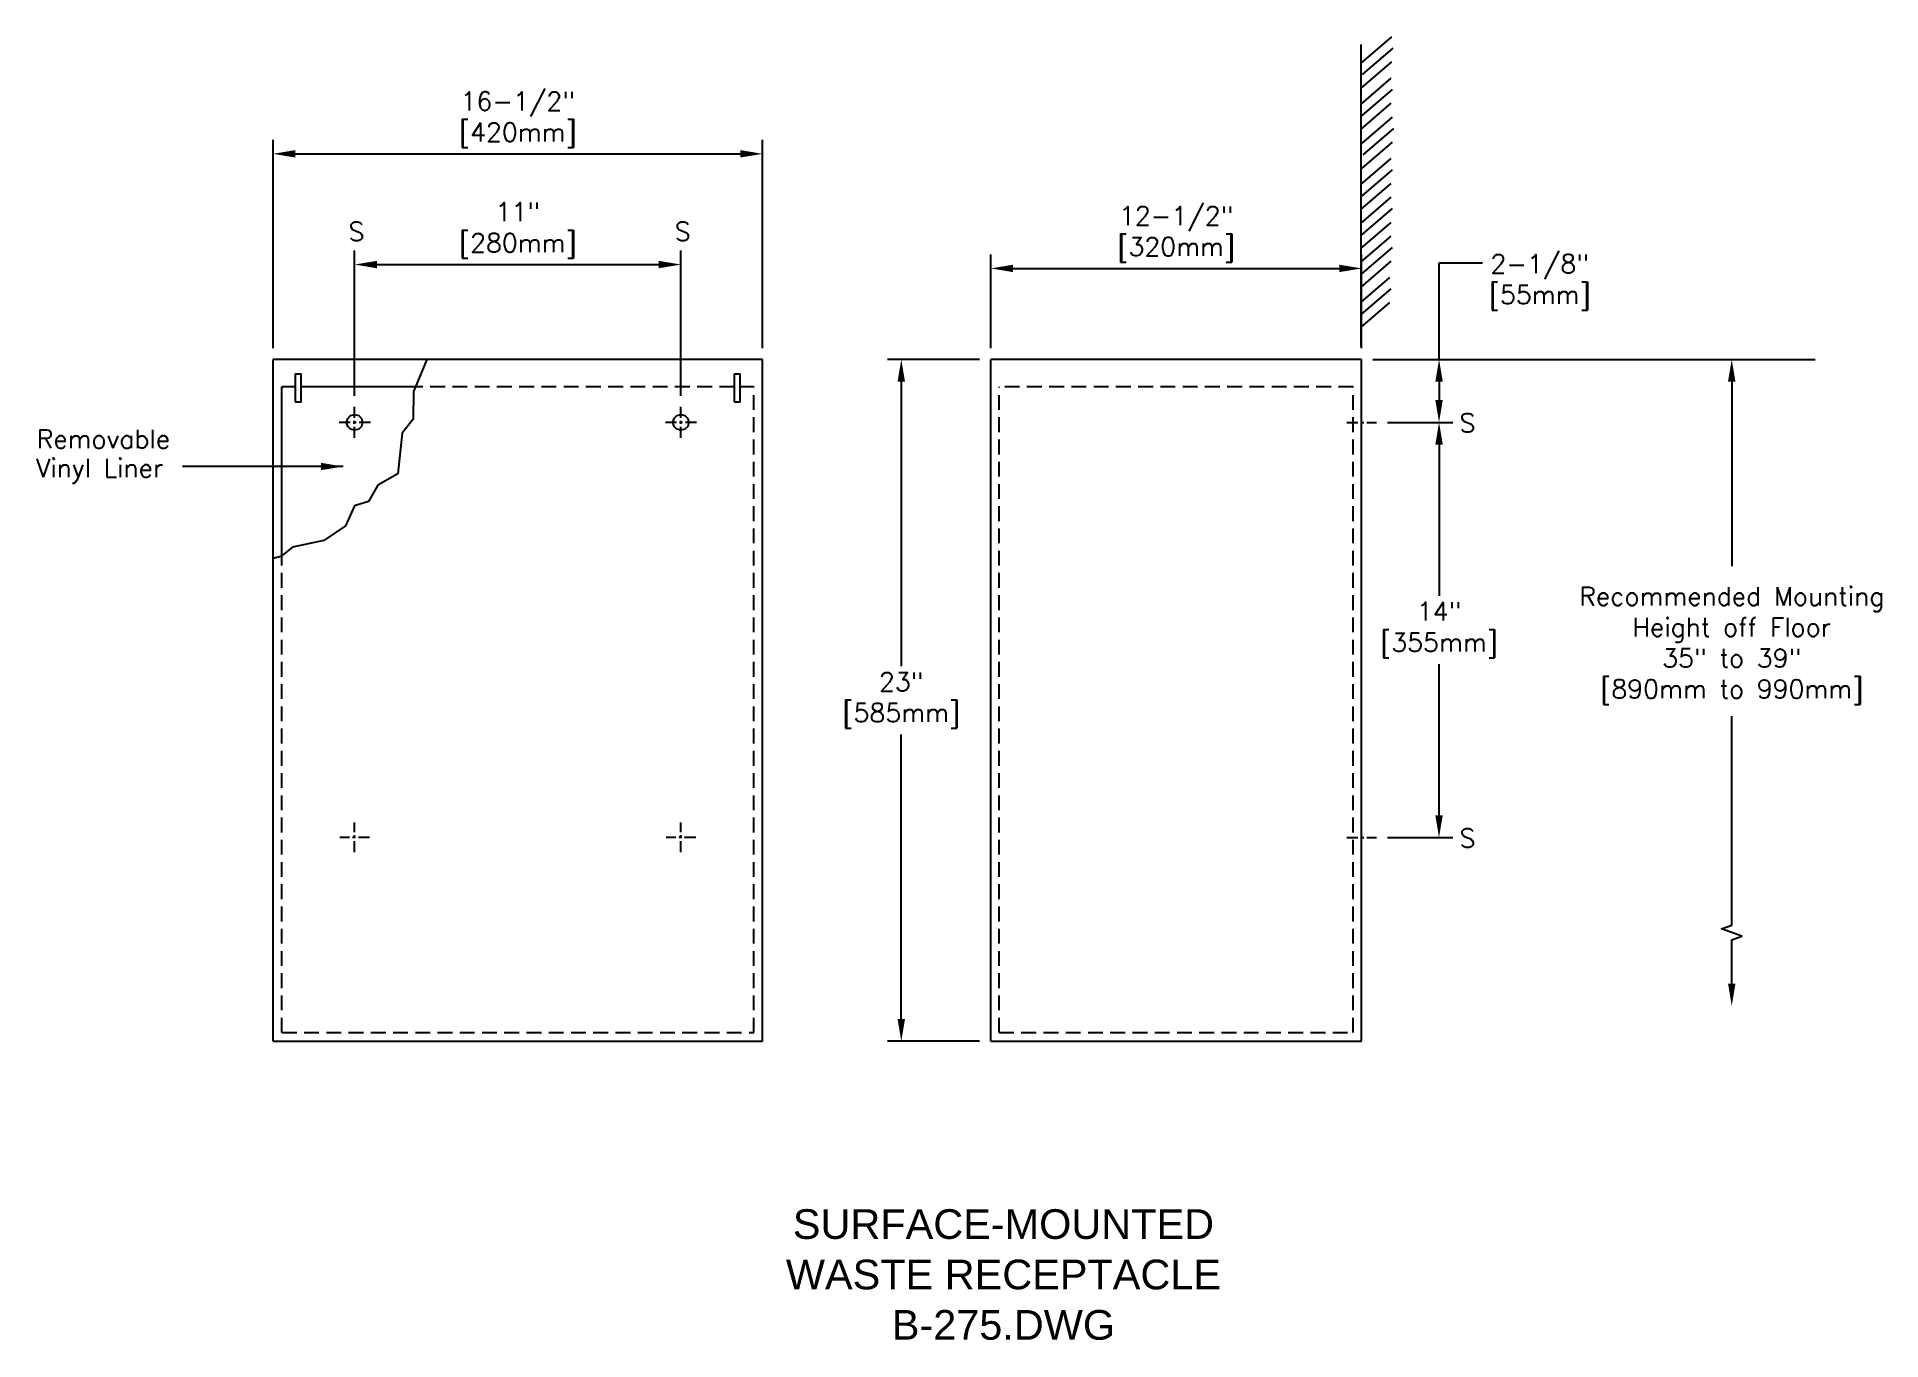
# Model space of a CAD drawing. Extents: x -6 to 56.2, y 31 to 74.9.
import ezdxf
from ezdxf.enums import TextEntityAlignment as Align

# ---------------------------------------------------------------- set-up
doc = ezdxf.new("R2010")
doc.units = 0
doc.header["$MEASUREMENT"] = 0
doc.header["$PDMODE"] = 3
doc.header["$PDSIZE"] = 1
doc.linetypes.add('CENTER2', pattern=[1.125, 0.75, -0.125, 0.125, -0.125])
doc.linetypes.add('HIDDEN2', pattern=[0.1875, 0.125, -0.0625])
doc.layers.get('0').update_dxf_attribs({"linetype": 'CONTINUOUS'})
doc.layers.get('DEFPOINTS').update_dxf_attribs({"linetype": 'CONTINUOUS'})
for name, color, linetype in [('DETAIL', 4, 'CONTINUOUS'), ('DIM', 1, 'CONTINUOUS'), ('TEXT', 2, 'CONTINUOUS')]:
    doc.layers.add(name, color=color, linetype=linetype)
doc.styles.add('ARIAL_5', font='arial.ttf', dxfattribs={"height": 5})
doc.styles.add('DIM_S_7', font='simplex.shx', dxfattribs={"height": 0.625})
doc.dimstyles.new('DIM_S_7', dxfattribs={"dimtxt": 0.12, "dimasz": 0.75, "dimexe": 0.46875, "dimexo": 0.375, "dimgap": 0.09375, "dimtad": 1, "dimtih": 1, "dimtoh": 1, "dimdec": 5, "dimrnd": 0.0625, "dimzin": 0, "dimtxsty": 'DIM_S_7', "dimcen": 0.09375, "dimaunit": 1, "dimazin": 3, "dimtfac": 1, "dimtdec": 4, "dimtofl": 0, "dimtmove": 0, "dimatfit": 3, "dimtolj": 1, "dimtzin": 0})

# ---------------------------------------------------------------- blocks, each defined once
blk = doc.blocks.new('*D0')
at = {"color": 0, "linetype": 'BYBLOCK'}
for p, q in [((79.34, 69.569), (79.34, 76.595)), ((95.84, 69.569), (95.84, 76.595)), ((80.09, 76.126), (95.09, 76.126))]:
    blk.add_line(p, q, dxfattribs=at)
for points in [[(80.09, 76.251), (80.09, 76.001), (79.34, 76.126)], [(95.09, 76.251), (95.09, 76.001), (95.84, 76.126)]]:
    blk.add_solid(points, dxfattribs=at)
at = {"layer": 'DEFPOINTS', "color": 0, "linetype": 'BYBLOCK'}
for p in [(95.84, 76.126), (79.34, 69.194), (95.84, 69.194)]:
    blk.add_point(p, dxfattribs=at)
at = {"color": 0, "linetype": 'BYBLOCK', "insert": (87.59, 77.276), "char_height": 0.625, "attachment_point": 5, "style": 'DIM_S_7'}
blk.add_mtext('\\A1;16-1/2"\\P[420mm]', dxfattribs=at)
blk = doc.blocks.new('*D1')
at = {"color": 0, "linetype": 'BYBLOCK'}
for p, q in [((82.09, 67.968), (82.09, 72.861)), ((93.09, 67.968), (93.09, 72.861)), ((82.84, 72.392), (92.34, 72.392))]:
    blk.add_line(p, q, dxfattribs=at)
for points in [[(82.84, 72.517), (82.84, 72.267), (82.09, 72.392)], [(92.34, 72.517), (92.34, 72.267), (93.09, 72.392)]]:
    blk.add_solid(points, dxfattribs=at)
at = {"layer": 'DEFPOINTS', "color": 0, "linetype": 'BYBLOCK'}
for p in [(93.09, 72.392), (82.09, 67.593), (93.09, 67.593)]:
    blk.add_point(p, dxfattribs=at)
at = {"color": 0, "linetype": 'BYBLOCK', "insert": (87.59, 73.542), "char_height": 0.625, "attachment_point": 5, "style": 'DIM_S_7'}
blk.add_mtext('\\A1;11"\\P[280mm]', dxfattribs=at)
blk = doc.blocks.new('*D2')
at = {"color": 0, "linetype": 'BYBLOCK'}
for p, q in [((103.161, 69.194), (100.05, 69.194)), ((100.518, 68.444), (100.518, 58.844)), ((100.518, 46.944), (100.518, 56.544)), ((103.161, 46.194), (100.05, 46.194))]:
    blk.add_line(p, q, dxfattribs=at)
for points in [[(100.393, 68.444), (100.643, 68.444), (100.518, 69.194)], [(100.393, 46.944), (100.643, 46.944), (100.518, 46.194)]]:
    blk.add_solid(points, dxfattribs=at)
at = {"layer": 'DEFPOINTS', "color": 0, "linetype": 'BYBLOCK'}
for p in [(103.536, 69.194), (100.518, 46.194), (103.536, 46.194)]:
    blk.add_point(p, dxfattribs=at)
at = {"color": 0, "linetype": 'BYBLOCK', "insert": (100.518, 57.694), "char_height": 0.625, "attachment_point": 5, "style": 'DIM_S_7'}
blk.add_mtext('\\A1;23"\\P[585mm]', dxfattribs=at)
blk = doc.blocks.new('*D3')
at = {"color": 0, "linetype": 'BYBLOCK'}
for p, q in [((103.536, 69.569), (103.536, 72.731)), ((104.286, 72.262), (115.286, 72.262)), ((116.036, 69.569), (116.036, 72.731))]:
    blk.add_line(p, q, dxfattribs=at)
for points in [[(104.286, 72.387), (104.286, 72.137), (103.536, 72.262)], [(115.286, 72.387), (115.286, 72.137), (116.036, 72.262)]]:
    blk.add_solid(points, dxfattribs=at)
at = {"layer": 'DEFPOINTS', "color": 0, "linetype": 'BYBLOCK'}
for p in [(116.036, 72.262), (103.536, 69.194), (116.036, 69.194)]:
    blk.add_point(p, dxfattribs=at)
at = {"color": 0, "linetype": 'BYBLOCK', "insert": (109.786, 73.412), "char_height": 0.625, "attachment_point": 5, "style": 'DIM_S_7'}
blk.add_mtext('\\A1;12-1/2"\\P[320mm]', dxfattribs=at)
blk = doc.blocks.new('*D4')
at = {"color": 0, "linetype": 'BYBLOCK'}
for p, q in [((116.411, 69.194), (119.117, 69.194)), ((118.648, 68.444), (118.648, 67.819)), ((116.911, 67.069), (119.117, 67.069))]:
    blk.add_line(p, q, dxfattribs=at)
for points in [[(118.523, 68.444), (118.773, 68.444), (118.648, 69.194)], [(118.523, 67.819), (118.773, 67.819), (118.648, 67.069)]]:
    blk.add_solid(points, dxfattribs=at)
at = {"layer": 'DEFPOINTS', "color": 0, "linetype": 'BYBLOCK'}
for p in [(116.036, 69.194), (116.536, 67.069), (118.648, 67.069)]:
    blk.add_point(p, dxfattribs=at)
at = {"color": 0, "linetype": 'BYBLOCK', "insert": (122.043, 71.794), "char_height": 0.625, "attachment_point": 5, "style": 'DIM_S_7'}
blk.add_mtext('\\A1;2-1/8"\\P[55mm]', dxfattribs=at)
blk = doc.blocks.new('*D5')
at = {"color": 0, "linetype": 'BYBLOCK'}
for p, q in [((116.911, 67.069), (119.117, 67.069)), ((118.648, 66.319), (118.648, 61.219)), ((118.648, 53.819), (118.648, 58.919)), ((116.911, 53.069), (119.117, 53.069))]:
    blk.add_line(p, q, dxfattribs=at)
for points in [[(118.523, 66.319), (118.773, 66.319), (118.648, 67.069)], [(118.523, 53.819), (118.773, 53.819), (118.648, 53.069)]]:
    blk.add_solid(points, dxfattribs=at)
at = {"layer": 'DEFPOINTS', "color": 0, "linetype": 'BYBLOCK'}
for p in [(116.536, 67.069), (116.536, 53.069), (118.648, 53.069)]:
    blk.add_point(p, dxfattribs=at)
at = {"color": 0, "linetype": 'BYBLOCK', "insert": (118.648, 60.069), "char_height": 0.625, "attachment_point": 5, "style": 'DIM_S_7'}
blk.add_mtext('\\A1;14"\\P[355mm]', dxfattribs=at)

msp = doc.modelspace()

# ---------------------------------------------------------------- linework, layer by layer
at = {"layer": 'DETAIL', "linetype": 'CONTINUOUS'}
for p, q in [((18.501757, 64.068856), (2.001757, 64.068856)), ((2.001757, 41.068703), (2.001757, 64.068856)), ((18.501757, 41.068703), (18.501757, 64.068856)), ((38.697598, 64.068856), (26.197598, 64.068856)), ((26.197598, 41.068703), (26.197598, 64.068856)), ((38.697598, 41.068703), (38.697598, 64.068856)), ((2.749363, 63.138759), (2.297775, 63.138759)), ((2.297775, 57.451982), (2.297775, 63.138759)), ((6.799486, 63.138759), (2.953801, 63.138759)), ((18.20574, 63.138759), (17.754151, 63.138759)), ((2.001757, 41.068703), (18.501757, 41.068703)), ((26.197598, 41.068703), (38.697598, 41.068703))]:
    msp.add_line(p, q, dxfattribs=at)
at = {"layer": 'DETAIL', "linetype": 'HIDDEN2', "ltscale": 4}
for p, q in [((17.549713, 63.138759), (6.799486, 63.138759)), ((18.20574, 41.364721), (18.20574, 63.138759)), ((38.418018, 63.138759), (26.477179, 63.138759)), ((26.477179, 41.364721), (26.477179, 63.138759)), ((38.418018, 41.364721), (38.418018, 63.138759)), ((2.297775, 41.364721), (2.297775, 57.451982)), ((2.297775, 41.364721), (18.20574, 41.364721)), ((26.477179, 41.364721), (38.418018, 41.364721))]:
    msp.add_line(p, q, dxfattribs=at)
at = {"layer": 'DETAIL', "linetype": 'CENTER2', "ltscale": 0.5}
for p, q in [((4.751757, 61.419992), (4.751757, 62.467871)), ((15.751757, 61.419992), (15.751757, 62.467871)), ((5.281108, 61.943856), (4.222329, 61.943856)), ((16.281108, 61.943856), (15.222329, 61.943856)), ((38.197598, 61.943856), (39.197598, 61.943856)), ((5.251757, 47.943856), (4.251757, 47.943856)), ((4.751757, 47.443856), (4.751757, 48.443856)), ((16.251757, 47.943856), (15.251757, 47.943856)), ((15.751757, 47.443856), (15.751757, 48.443856)), ((38.197598, 47.943856), (39.197598, 47.943856))]:
    msp.add_line(p, q, dxfattribs=at)
at = {"layer": 'DETAIL', "linetype": 'CONTINUOUS'}
for points in [[(38.686915, 74.057434), (39.71971, 74.945297)], [(38.686915, 64.502182), (38.686915, 74.691569)], [(38.686915, 73.211904), (39.71971, 74.099723)], [(38.729939, 73.67687), (39.762734, 74.564856)], [(38.686915, 72.68069), (39.698198, 73.550023)], [(38.708427, 72.281762), (39.741222, 73.169581)], [(38.686915, 71.835159), (39.698198, 72.704449)], [(38.708427, 71.351497), (39.741222, 72.239483)], [(38.751451, 70.971056), (39.784291, 71.858908)], [(38.708427, 70.505912), (39.741222, 71.393776)], [(38.686915, 69.974919), (39.698198, 70.844209)], [(38.708427, 69.575826), (39.741222, 70.463634)], [(38.686915, 69.129216), (39.698198, 69.998679)], [(38.686915, 68.664214), (39.698198, 69.533536)], [(38.708427, 68.265108), (39.741222, 69.152972)], [(38.686915, 67.818509), (39.698198, 68.687962)], [(38.686915, 67.353497), (39.698198, 68.22283)], [(38.708427, 66.954435), (39.741222, 67.842255)], [(38.686915, 66.507966), (39.698198, 67.377245)], [(38.686915, 65.995249), (39.655173, 66.827555)], [(38.686915, 65.577694), (39.698198, 66.447158)], [(38.686915, 65.149677), (39.655173, 65.982014)], [(7.187447, 64.068856), (6.734696, 62.983432), (6.728308, 62.049184), (6.357148, 61.574358), (6.206519, 60.210812), (5.538295, 59.827343), (5.215646, 59.277642), (4.743458, 59.132711), (4.442143, 58.456296), (3.711586, 57.958523), (2.656133, 57.737436), (2.258163, 57.420429), (2.001757, 57.354157)]]:
    msp.add_lwpolyline(points, dxfattribs=at)
for points in [[(2.749363, 62.631347), (2.953801, 62.631347), (2.953801, 63.571995), (2.749363, 63.571995)], [(2.749363, 62.631347), (2.953801, 62.631347), (2.953801, 63.571995), (2.749363, 63.571995)], [(17.549713, 62.631347), (17.754151, 62.631347), (17.754151, 63.571995), (17.549713, 63.571995)], [(17.549713, 62.631347), (17.754151, 62.631347), (17.754151, 63.571995), (17.549713, 63.571995)], [(4.481636, 61.943856), (4.518529, 62.077815), (4.61545, 62.172989), (4.751757, 62.209203), (4.888097, 62.172989), (4.984974, 62.077815), (5.021822, 61.943856), (4.984974, 61.810009), (4.888097, 61.714857), (4.751757, 61.678655), (4.61545, 61.714857), (4.518529, 61.810009)], [(15.481636, 61.943856), (15.518529, 62.077815), (15.61545, 62.172989), (15.751757, 62.209203), (15.888097, 62.172989), (15.984974, 62.077815), (16.021822, 61.943856), (15.984974, 61.810009), (15.888097, 61.714857), (15.751757, 61.678655), (15.61545, 61.714857), (15.518529, 61.810009)]]:
    msp.add_lwpolyline(points, close=True, dxfattribs=at)
at = {"layer": 'DIM', "linetype": 'CONTINUOUS'}
for p, q in [((41.309883, 64.068856), (41.309883, 67.320796)), ((41.309883, 67.320796), (42.777009, 67.320796)), ((39.072598, 64.068856), (53.985698, 64.068856)), ((51.177918, 63.318856), (51.177918, 57.090869)), ((51.177918, 45.595117), (51.177918, 52.036989)), ((51.177918, 43.012168), (51.177918, 44.487392))]:
    msp.add_line(p, q, dxfattribs=at)
msp.add_lwpolyline([(51.177918, 42.543418), (51.177918, 44.487392), (51.521352, 44.612392), (50.834483, 44.862392), (51.177918, 44.987392), (51.177918, 45.595117)], dxfattribs=at)
for points in [[(51.052918, 63.318856), (51.302918, 63.318856), (51.177918, 64.068856)], [(51.052918, 43.012168), (51.302918, 43.012168), (51.177918, 42.262168)]]:
    msp.add_solid(points, dxfattribs=at)

# ---------------------------------------------------------------- texts
at = {"layer": 'DIM', "linetype": 'CONTINUOUS', "style": 'DIM_S_7'}
for s, p in [('S', (4.545481, 68.066264)), ('S', (15.545481, 68.066264)), ('S', (42.000182, 61.609034)), ('Removable', (-5.969555, 61.068939)), ('Vinyl Liner', (-5.987828, 60.091678)), ('S', (42.000182, 47.609034))]:
    msp.add_text(s, height=0.625, dxfattribs=at).set_placement(p)
at = {"layer": 'DIM', "linetype": 'CONTINUOUS', "insert": (51.177918, 54.411603), "char_height": 0.625, "attachment_point": 5, "style": 'DIM_S_7'}
msp.add_mtext('\\A1;Recommended Mounting\\PHeight off Floor\\P35" to 39"\\P[890mm to 990mm]', dxfattribs=at)
at = {"layer": 'TEXT', "linetype": 'CONTINUOUS', "style": 'ARIAL_5'}
for s, p in [('SURFACE-MOUNTED', (26.624609, 34.905853)), ('WASTE RECEPTACLE', (26.624609, 33.205723)), ('B-275.DWG', (26.624609, 31.505592))]:
    msp.add_text(s, height=1, dxfattribs=at).set_placement(p, align=Align.MIDDLE)

# ---------------------------------------------------------------- dimensions: what is measured, and where the dimension line sits
at = {"layer": 'DIM', "linetype": 'CONTINUOUS'}
for base, p1, p2, text, picture, middle in [((18.501757, 71.000484), (2.001757, 64.068856), (18.501757, 64.068856), '16-1/2"\\P[420mm]', '*D0', (10.251757, 72.150781)), ((15.751757, 67.266756), (4.751757, 62.467871), (15.751757, 62.467871), '11"\\P[280mm]', '*D1', (10.251757, 68.417054)), ((38.697598, 67.136533), (26.197598, 64.068856), (38.697598, 64.068856), '12-1/2"\\P[320mm]', '*D3', (32.447598, 68.286831))]:
    dim = msp.add_linear_dim(base=base, p1=p1, p2=p2, text=text, dimstyle='DIM_S_7', override={"dimpost": '\\X'}, dxfattribs=at)
    dim.commit()
    dim.dimension.update_dxf_attribs({"geometry": picture, "text_midpoint": middle, "insert": (-77.33823, -5.125345)})
dim = msp.add_linear_dim(base=(41.309883, 61.943856), p1=(38.697598, 64.068856), p2=(39.197598, 61.943856), angle=90, text='2-1/8"\\P[55mm]', dimstyle='DIM_S_7', override={"dimpost": '\\X'}, dxfattribs=at)
dim.commit()
dim.dimension.update_dxf_attribs({"geometry": '*D4', "text_midpoint": (44.704868, 66.668809), "dimtype": 160, "insert": (-77.33823, -5.125345)})
for base, p1, p2, text, picture, middle in [((23.180141, 41.068703), (26.197598, 64.068856), (26.197598, 41.068703), '23"\\P[585mm]', '*D2', (23.180141, 52.56878)), ((41.309883, 47.943856), (39.197598, 61.943856), (39.197598, 47.943856), '14"\\P[355mm]', '*D5', (41.309883, 54.943856))]:
    dim = msp.add_linear_dim(base=base, p1=p1, p2=p2, angle=90, text=text, dimstyle='DIM_S_7', override={"dimpost": '\\X'}, dxfattribs=at)
    dim.commit()
    dim.dimension.update_dxf_attribs({"geometry": picture, "text_midpoint": middle, "insert": (-77.33823, -5.125345)})

# ---------------------------------------------------------------- leaders
msp.add_leader([(4.363699, 60.455698), (-1.052815, 60.455698)], dimstyle='DIM_S_7', dxfattribs=at)

doc.saveas('drawing.dxf')
